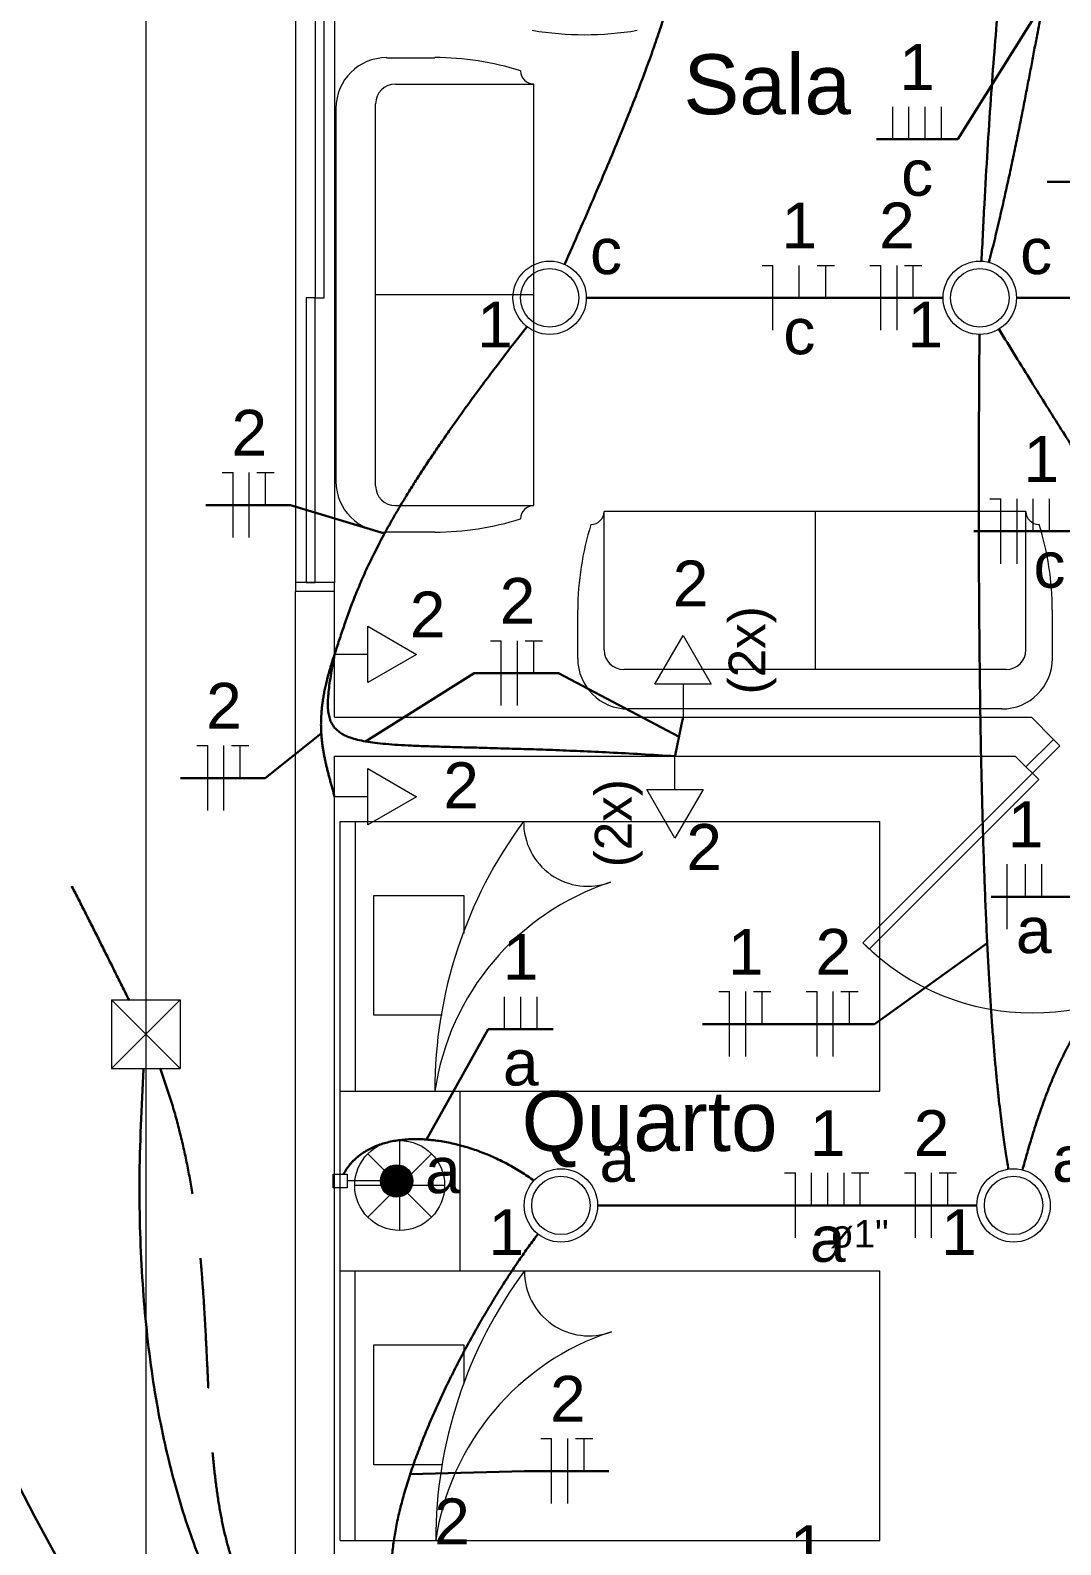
# Model space of a CAD drawing. Header units: inches. Extents: x 82 to 150, y -19 to 82.
# Drawn here: x 91.23 to 95.2, y 4.04 to 9.87 of the extents above; entities that cross this region are included whole.
import ezdxf
from ezdxf.enums import TextEntityAlignment as Align

# ---------------------------------------------------------------- set-up
doc = ezdxf.new("R2010")
doc.units = ezdxf.units.IN
doc.header["$MEASUREMENT"] = 0
doc.linetypes.add('Dashed', pattern=[0.75, 0.5, -0.25])
doc.linetypes.add('HIDDEN', pattern=[0.375, 0.25, -0.125])
for name, color, linetype, lineweight in [('BASE', 7, 'Continuous', 5), ('EL-Condutos', 8, 'Continuous', 30), ('EL-Fios', 1, 'Continuous', 20), ('EL-Textos fios', 7, 'Continuous', 30), ('MOVEIS', 253, 'Continuous', 20), ('P-SIMBOL', 5, 'Continuous', 20), ('TEXTO', 7, 'Continuous', 20)]:
    doc.layers.add(name, color=color, linetype=linetype, lineweight=lineweight)
doc.styles.add('Arial', font='arial.ttf')

msp = doc.modelspace()

# ---------------------------------------------------------------- hatches: boundary and pattern name
at = {"layer": 'P-SIMBOL', "linetype": 'Continuous'}
for points in [[(92.6438, 5.4987), (92.6438, 5.4362), (92.5813, 5.4362), (92.5818, 5.4459), (92.5873, 5.4629), (92.5932, 5.4734), (92.6003, 5.4814), (92.6107, 5.4894), (92.6237, 5.4955), (92.6368, 5.4984), (92.6438, 5.4982)], [(92.6438, 5.4987), (92.6438, 5.4362), (92.7063, 5.4362), (92.7058, 5.4459), (92.7003, 5.4629), (92.6943, 5.4734), (92.6873, 5.4814), (92.6768, 5.4894), (92.6638, 5.4955), (92.6508, 5.4984), (92.6438, 5.4982)], [(92.6438, 5.3737), (92.6438, 5.4362), (92.5813, 5.4362), (92.5818, 5.4266), (92.5873, 5.4096), (92.5932, 5.3991), (92.6003, 5.3911), (92.6107, 5.3831), (92.6237, 5.377), (92.6368, 5.3741), (92.6438, 5.3743)], [(92.6438, 5.3737), (92.6438, 5.4362), (92.7063, 5.4362), (92.7058, 5.4266), (92.7003, 5.4096), (92.6943, 5.3991), (92.6873, 5.3911), (92.6768, 5.3831), (92.6638, 5.377), (92.6508, 5.3741), (92.6438, 5.3743)]]:
    msp.add_hatch(color=256, dxfattribs=at).paths.add_polyline_path(points)

# ---------------------------------------------------------------- linework, layer by layer
at = {"layer": 'BASE'}
for p, q in [((91.6782, 18.2517), (91.6782, 1.4872)), ((92.2547, 3.4602), (92.2547, 7.7062)), ((92.4047, 7.7062), (92.2547, 7.7062)), ((92.4047, 7.2217), (92.4047, 7.7062)), ((92.4047, 7.2217), (95.0877, 7.2217)), ((95.1722, 7.1367), (95.0877, 7.2217)), ((95.0662, 7.0307), (95.1722, 7.1367)), ((92.4047, 7.0717), (95.0252, 7.0717)), ((92.4047, 3.6102), (92.4047, 7.0717)), ((95.0662, 7.0307), (95.0252, 7.0717))]:
    msp.add_line(p, q, dxfattribs=at)
at = {"layer": 'BASE', "linetype": 'Continuous'}
for p, q in [((92.2547, 9.9327), (92.2547, 7.7407)), ((92.4047, 9.9327), (92.4047, 7.7407))]:
    msp.add_line(p, q, dxfattribs=at)
for points in [[(92.3297, 9.9327), (92.3297, 8.8367), (92.3647, 8.8367), (92.3647, 9.9327), (92.3297, 9.9327), (92.3297, 9.9327)], [(92.2952, 8.8367), (92.2952, 7.7407), (92.3297, 7.7407), (92.3297, 8.8367), (92.2952, 8.8367), (92.2952, 8.8367)], [(95.0907, 7.0062), (95.1152, 6.9817), (94.4622, 6.3292), (94.4382, 6.3537), (95.0907, 7.0062), (95.0907, 7.0062)]]:
    msp.add_lwpolyline(points, close=True, dxfattribs=at)
for points in [[(92.4047, 7.7062), (92.4047, 7.7407), (92.2547, 7.7407), (92.2547, 7.7062)], [(95.1722, 7.1367), (95.1967, 7.1122), (95.0907, 7.0062), (95.0662, 7.0307)]]:
    msp.add_lwpolyline(points, dxfattribs=at)
msp.add_arc((95.0907, 7.0062), 0.923, 225, 315, dxfattribs=at)
at = {"layer": 'EL-Condutos', "linetype": 'HIDDEN', "ltscale": 10}
for points in [[(91.846, 14.7698), (91.6372, 14.61), (91.4391, 14.4454), (91.2512, 14.2765), (91.0733, 14.1038), (90.9052, 13.9278), (90.7464, 13.7487), (90.5968, 13.5672), (90.456, 13.3837), (90.3237, 13.1985), (90.1996, 13.0121), (90.0835, 12.8251), (89.9751, 12.6377), (89.8739, 12.4505), (89.7799, 12.2638), (89.6925, 12.0783), (89.6117, 11.8942), (89.537, 11.712), (89.4682, 11.5322), (89.405, 11.3552), (89.3471, 11.1814), (89.2941, 11.0113), (89.2459, 10.8454), (89.202, 10.684), (89.1623, 10.5277), (89.1263, 10.3768), (89.0939, 10.2318), (89.0647, 10.0931), (89.0385, 9.9613), (89.0148, 9.8366), (88.9936, 9.7197)], [(89.0669, 9.48), (89.2183, 9.3455), (89.3627, 9.2139), (89.5003, 9.0851), (89.6315, 8.9588), (89.7564, 8.8351), (89.8754, 8.7136), (89.9887, 8.5944), (90.0965, 8.4772), (90.1991, 8.3619), (90.2968, 8.2484), (90.3898, 8.1365), (90.4784, 8.0261), (90.5628, 7.917), (90.6433, 7.8091), (90.7202, 7.7023), (90.7938, 7.5965), (90.8642, 7.4914), (90.9317, 7.3869), (90.9966, 7.283), (91.0592, 7.1794), (91.1198, 7.076), (91.1784, 6.9728), (91.2356, 6.8694), (91.2914, 6.7659), (91.3461, 6.662), (91.4001, 6.5576), (91.4535, 6.4526), (91.5067, 6.3468), (91.5599, 6.2401), (91.6133, 6.1324)], [(91.6685, 5.8665), (91.6537, 5.4338), (91.666, 5.0398), (91.7039, 4.6829), (91.766, 4.3615), (91.8508, 4.0739), (91.9569, 3.8184), (92.0828, 3.5934), (92.227, 3.3972), (92.3882, 3.2282), (92.5648, 3.0847), (92.7554, 2.965), (92.9586, 2.8675), (93.1729, 2.7905), (93.3967, 2.7324), (93.6288, 2.6915), (93.8676, 2.6661), (94.1116, 2.6546), (94.3595, 2.6553), (94.6097, 2.6666), (94.8608, 2.6867), (95.1114, 2.7142), (95.36, 2.7472), (95.6051, 2.7841), (95.8453, 2.8233), (96.0791, 2.863), (96.3051, 2.9018), (96.5219, 2.9378), (96.7279, 2.9694), (96.9217, 2.995), (97.1018, 3.0129)]]:
    msp.add_spline(points, degree=3, dxfattribs=at)
at = {"layer": 'EL-Condutos', "linetype": 'Continuous'}
for points in [[(94.8948, 8.9758), (94.9061, 9.1979), (94.9181, 9.4065), (94.9309, 9.6018), (94.9446, 9.7845), (94.959, 9.955), (94.9744, 10.1138), (94.9905, 10.2614), (95.0076, 10.3982), (95.0255, 10.5247), (95.0444, 10.6414), (95.0642, 10.7488), (95.085, 10.8474), (95.1068, 10.9376), (95.1295, 11.0199), (95.1533, 11.0948), (95.1781, 11.1628), (95.204, 11.2243), (95.231, 11.2798), (95.259, 11.3299), (95.2882, 11.3749), (95.3185, 11.4154), (95.3499, 11.4518), (95.3825, 11.4847), (95.4164, 11.5145), (95.4514, 11.5416), (95.4876, 11.5666), (95.5251, 11.5899), (95.5639, 11.6121), (95.604, 11.6335), (95.6454, 11.6547)], [(94.2875, 11.0203), (94.336, 10.9452), (94.3992, 10.8629), (94.4759, 10.7731), (94.5649, 10.6751), (94.6651, 10.5687), (94.7753, 10.4533), (94.8943, 10.3286), (95.021, 10.194), (95.1541, 10.0492), (95.2926, 9.8937), (95.4352, 9.727), (95.5807, 9.5488), (95.7281, 9.3586), (95.876, 9.1559), (96.0235, 8.9404), (96.1692, 8.7115), (96.312, 8.4688), (96.4507, 8.212), (96.5842, 7.9404), (96.7113, 7.6538), (96.8308, 7.3517), (96.9416, 7.0336), (97.0425, 6.6992), (97.1322, 6.3478), (97.2097, 5.9792), (97.2738, 5.5929), (97.3232, 5.1884), (97.3569, 4.7653), (97.3736, 4.3232), (97.3722, 3.8616)], [(93.2899, 8.9652), (93.3475, 9.0957), (93.4008, 9.2184), (93.45, 9.3336), (93.495, 9.4415), (93.536, 9.5423), (93.5729, 9.6363), (93.6058, 9.7236), (93.6349, 9.8046), (93.66, 9.8795), (93.6813, 9.9484), (93.6989, 10.0117), (93.7128, 10.0696), (93.7229, 10.1223), (93.7295, 10.1701), (93.7326, 10.2131), (93.7321, 10.2517), (93.7282, 10.286), (93.7208, 10.3163), (93.7102, 10.3428), (93.6962, 10.3658), (93.679, 10.3855), (93.6587, 10.4022), (93.6352, 10.416), (93.6086, 10.4272), (93.579, 10.436), (93.5464, 10.4428), (93.5109, 10.4476), (93.4726, 10.4508), (93.4314, 10.4526), (93.3875, 10.4532)], [(95.3194, 10.4522), (95.3022, 10.438), (95.286, 10.4214), (95.2709, 10.4024), (95.2567, 10.381), (95.2433, 10.3572), (95.2306, 10.3309), (95.2186, 10.3022), (95.2072, 10.2712), (95.1962, 10.2376), (95.1857, 10.2017), (95.1754, 10.1634), (95.1654, 10.1226), (95.1555, 10.0794), (95.1457, 10.0338), (95.1358, 9.9857), (95.1258, 9.9352), (95.1155, 9.8823), (95.105, 9.827), (95.0941, 9.7692), (95.0827, 9.7089), (95.0707, 9.6463), (95.0581, 9.5812), (95.0448, 9.5136), (95.0306, 9.4436), (95.0156, 9.3712), (94.9995, 9.2963), (94.9824, 9.219), (94.964, 9.1392), (94.9445, 9.057), (94.9235, 8.9723)], [(94.748, 8.837), (94.6852, 8.837), (94.6259, 8.837), (94.5699, 8.837), (94.5169, 8.837), (94.4666, 8.837), (94.4189, 8.837), (94.3734, 8.837), (94.3299, 8.837), (94.2881, 8.837), (94.2479, 8.837), (94.2089, 8.837), (94.171, 8.837), (94.1337, 8.837), (94.097, 8.837), (94.0605, 8.837), (94.0241, 8.837), (93.9874, 8.837), (93.9501, 8.837), (93.9122, 8.837), (93.8732, 8.837), (93.8329, 8.837), (93.7912, 8.837), (93.7477, 8.837), (93.7022, 8.837), (93.6545, 8.837), (93.6042, 8.837), (93.5512, 8.837), (93.4951, 8.837), (93.4359, 8.837), (93.3731, 8.837)], [(95.0289, 8.837), (95.0917, 8.837), (95.151, 8.837), (95.207, 8.837), (95.26, 8.837), (95.3103, 8.837), (95.358, 8.837), (95.4035, 8.837), (95.447, 8.837), (95.4888, 8.837), (95.529, 8.837), (95.568, 8.837), (95.6059, 8.837), (95.6432, 8.837), (95.6799, 8.837), (95.7164, 8.837), (95.7528, 8.837), (95.7895, 8.837), (95.8268, 8.837), (95.8647, 8.837), (95.9037, 8.837), (95.944, 8.837), (95.9857, 8.837), (96.0292, 8.837), (96.0747, 8.837), (96.1224, 8.837), (96.1727, 8.837), (96.2257, 8.837), (96.2818, 8.837), (96.341, 8.837), (96.4038, 8.837)], [(93.1447, 8.7257), (93.0889, 8.6539), (93.0364, 8.5851), (92.9869, 8.5194), (92.9404, 8.4565), (92.8968, 8.3963), (92.8559, 8.3388), (92.8177, 8.2838), (92.782, 8.2313), (92.7486, 8.181), (92.7176, 8.133), (92.6888, 8.087), (92.662, 8.043), (92.6372, 8.0009), (92.6142, 7.9606), (92.593, 7.9219), (92.5733, 7.8847), (92.5552, 7.849), (92.5385, 7.8146), (92.523, 7.7813), (92.5087, 7.7492), (92.4955, 7.7181), (92.4831, 7.6878), (92.4716, 7.6583), (92.4609, 7.6295), (92.4507, 7.6012), (92.441, 7.5733), (92.4316, 7.5458), (92.4225, 7.5184), (92.4136, 7.4912), (92.4047, 7.464)], [(94.8872, 8.6968), (94.8857, 8.4669), (94.8849, 8.2485), (94.8846, 8.0414), (94.885, 7.8451), (94.8859, 7.6594), (94.8874, 7.4839), (94.8893, 7.3184), (94.8917, 7.1624), (94.8946, 7.0156), (94.8979, 6.8777), (94.9015, 6.7484), (94.9055, 6.6274), (94.9097, 6.5143), (94.9143, 6.4087), (94.9191, 6.3104), (94.9241, 6.2191), (94.9292, 6.1343), (94.9346, 6.0558), (94.94, 5.9832), (94.9455, 5.9163), (94.9511, 5.8546), (94.9567, 5.7978), (94.9623, 5.7456), (94.9678, 5.6978), (94.9733, 5.6539), (94.9786, 5.6136), (94.9838, 5.5766), (94.9888, 5.5425), (94.9937, 5.5111), (94.9982, 5.482)], [(94.963, 8.7148), (95.0262, 8.6123), (95.087, 8.514), (95.1457, 8.4201), (95.2023, 8.3302), (95.2568, 8.2443), (95.3094, 8.1623), (95.36, 8.0841), (95.4087, 8.0094), (95.4556, 7.9382), (95.5008, 7.8704), (95.5443, 7.8059), (95.5862, 7.7444), (95.6266, 7.6859), (95.6654, 7.6303), (95.7029, 7.5775), (95.7389, 7.5272), (95.7737, 7.4795), (95.8072, 7.4341), (95.8396, 7.3909), (95.8708, 7.3499), (95.901, 7.3108), (95.9302, 7.2737), (95.9585, 7.2382), (95.9859, 7.2044), (96.0125, 7.172), (96.0384, 7.1411), (96.0636, 7.1113), (96.0882, 7.0827), (96.1122, 7.0551), (96.1358, 7.0283)], [(92.4047, 7.464), (92.3963, 7.4385), (92.3888, 7.4139), (92.382, 7.3903), (92.376, 7.3675), (92.3707, 7.3455), (92.3662, 7.3243), (92.3624, 7.3038), (92.3592, 7.284), (92.3567, 7.2647), (92.3548, 7.2461), (92.3534, 7.2279), (92.3527, 7.2102), (92.3524, 7.1929), (92.3527, 7.176), (92.3535, 7.1594), (92.3547, 7.1431), (92.3563, 7.127), (92.3584, 7.1111), (92.3608, 7.0953), (92.3636, 7.0795), (92.3667, 7.0638), (92.3701, 7.0481), (92.3737, 7.0323), (92.3776, 7.0164), (92.3817, 7.0003), (92.3861, 6.984), (92.3905, 6.9675), (92.3952, 6.9506), (92.3999, 6.9334), (92.4047, 6.9157)], [(92.4047, 7.464), (92.3967, 7.4202), (92.3899, 7.3803), (92.3844, 7.3441), (92.3807, 7.3113), (92.3789, 7.2819), (92.3793, 7.2557), (92.3822, 7.2323), (92.3878, 7.2117), (92.3963, 7.1937), (92.408, 7.178), (92.4233, 7.1646), (92.4422, 7.1531), (92.4652, 7.1434), (92.4924, 7.1353), (92.5241, 7.1287), (92.5606, 7.1232), (92.6021, 7.1189), (92.6488, 7.1154), (92.7011, 7.1125), (92.7592, 7.1102), (92.8234, 7.1081), (92.8938, 7.1062), (92.9708, 7.1042), (93.0546, 7.1018), (93.1455, 7.0991), (93.2437, 7.0957), (93.3495, 7.0914), (93.4631, 7.0861), (93.5849, 7.0796), (93.715, 7.0717)], [(93.715, 7.0717), (93.7165, 7.079), (93.7179, 7.0858), (93.7192, 7.0921), (93.7204, 7.0981), (93.7216, 7.1037), (93.7227, 7.1089), (93.7237, 7.1139), (93.7247, 7.1186), (93.7256, 7.123), (93.7265, 7.1273), (93.7274, 7.1314), (93.7282, 7.1353), (93.729, 7.1392), (93.7298, 7.143), (93.7306, 7.1467), (93.7313, 7.1505), (93.7321, 7.1543), (93.7329, 7.1581), (93.7338, 7.1621), (93.7346, 7.1662), (93.7355, 7.1704), (93.7364, 7.1749), (93.7374, 7.1796), (93.7384, 7.1845), (93.7395, 7.1898), (93.7407, 7.1954), (93.7419, 7.2013), (93.7433, 7.2077), (93.7447, 7.2145), (93.7462, 7.2217)], [(95.0527, 5.4779), (95.0694, 5.5388), (95.0865, 5.5971), (95.1039, 5.6527), (95.1216, 5.7056), (95.1397, 5.756), (95.1582, 5.8039), (95.1771, 5.8492), (95.1965, 5.892), (95.2164, 5.9324), (95.2368, 5.9704), (95.2577, 6.0059), (95.2792, 6.0391), (95.3014, 6.07), (95.3241, 6.0986), (95.3475, 6.1249), (95.3717, 6.149), (95.3965, 6.1709), (95.4221, 6.1906), (95.4485, 6.2082), (95.4756, 6.2237), (95.5036, 6.2372), (95.5325, 6.2486), (95.5623, 6.2579), (95.593, 6.2653), (95.6246, 6.2708), (95.6572, 6.2744), (95.6909, 6.2761), (95.7256, 6.2759), (95.7613, 6.274), (95.7981, 6.2702)], [(92.4388, 5.4626), (92.4512, 5.4826), (92.4653, 5.5009), (92.4809, 5.5175), (92.498, 5.5325), (92.5165, 5.5458), (92.5363, 5.5575), (92.5573, 5.5676), (92.5794, 5.5762), (92.6025, 5.5833), (92.6266, 5.5889), (92.6516, 5.593), (92.6773, 5.5957), (92.7037, 5.597), (92.7307, 5.597), (92.7582, 5.5957), (92.7862, 5.593), (92.8144, 5.5891), (92.8429, 5.5839), (92.8716, 5.5776), (92.9003, 5.57), (92.9291, 5.5614), (92.9577, 5.5516), (92.9861, 5.5407), (93.0142, 5.5288), (93.0419, 5.5159), (93.0692, 5.502), (93.096, 5.4872), (93.1221, 5.4714), (93.1475, 5.4547), (93.1721, 5.4372)], [(93.416, 5.342), (93.483, 5.342), (93.5462, 5.342), (93.606, 5.342), (93.6624, 5.342), (93.716, 5.342), (93.7668, 5.342), (93.8152, 5.342), (93.8614, 5.342), (93.9057, 5.342), (93.9485, 5.342), (93.9898, 5.342), (94.0301, 5.342), (94.0696, 5.342), (94.1085, 5.342), (94.1472, 5.342), (94.1859, 5.342), (94.2248, 5.342), (94.2643, 5.342), (94.3046, 5.342), (94.346, 5.342), (94.3887, 5.342), (94.433, 5.342), (94.4792, 5.342), (94.5276, 5.342), (94.5784, 5.342), (94.632, 5.342), (94.6884, 5.342), (94.7482, 5.342), (94.8114, 5.342), (94.8784, 5.342)], [(92.8275, 3.6102), (92.782, 3.6265), (92.7429, 3.6484), (92.7097, 3.6755), (92.6824, 3.7075), (92.6605, 3.7442), (92.644, 3.7851), (92.6324, 3.8299), (92.6257, 3.8785), (92.6235, 3.9303), (92.6255, 3.9852), (92.6316, 4.0428), (92.6415, 4.1028), (92.655, 4.1649), (92.6718, 4.2287), (92.6916, 4.294), (92.7142, 4.3604), (92.7394, 4.4276), (92.7669, 4.4953), (92.7965, 4.5633), (92.8279, 4.6311), (92.8609, 4.6984), (92.8952, 4.765), (92.9306, 4.8306), (92.9668, 4.8947), (93.0036, 4.9571), (93.0408, 5.0176), (93.0781, 5.0756), (93.1152, 5.1311), (93.1519, 5.1836), (93.1879, 5.2328)]]:
    msp.add_spline(points, degree=3, dxfattribs=at)
at = {"layer": 'EL-Condutos', "linetype": 'HIDDEN'}
msp.add_spline([(89.0667, 9.5673), (89.7588, 10.094), (91.693, 11.0075)], degree=3, dxfattribs=at)
at = {"layer": 'EL-Condutos', "linetype": 'HIDDEN', "ltscale": 10}
msp.add_open_spline([(93.3536, -1.0438), (93.2878, -0.3216), (93.1041, 0.9614), (91.8309, 3.1301), (90.3147, 5.6207), (90.0008, 8.2601), (89.1726, 9.2856), (89.0667, 9.4168)], degree=3, knots=[0.697624, 0.697624, 0.697624, 0.697624, 2.842054, 4.570175, 8.151764, 11.586124, 12.089756, 12.089756, 12.089756, 12.089756], dxfattribs=at)
at = {"layer": 'EL-Condutos', "linetype": 'Dashed'}
msp.add_spline([(91.7326, 5.8699), (91.7746, 5.7467), (91.809, 5.6234), (91.8367, 5.5002), (91.8587, 5.3775), (91.8756, 5.2555), (91.8885, 5.1346), (91.8983, 5.0151), (91.9057, 4.8973), (91.9118, 4.7814), (91.9173, 4.6678), (91.9231, 4.5568), (91.9302, 4.4487), (91.9395, 4.3438), (91.9517, 4.2424), (91.9678, 4.1447), (91.9886, 4.0512), (92.0151, 3.9621), (92.0482, 3.8776), (92.0886, 3.7982), (92.1373, 3.7241), (92.1952, 3.6557), (92.2632, 3.5931), (92.3421, 3.5368), (92.4328, 3.487), (92.5362, 3.444), (92.6532, 3.4081), (92.7846, 3.3797), (92.9314, 3.3591), (93.0944, 3.3464), (93.2746, 3.3422)], degree=3, dxfattribs=at)
at = {"layer": 'EL-Fios', "color": 5}
for p, q in [((94.5534, 9.4475), (94.5534, 9.5725)), ((94.6159, 9.4475), (94.6159, 9.5725)), ((94.6784, 9.4475), (94.6784, 9.5725)), ((94.7409, 9.4475), (94.7409, 9.5725)), ((94.0501, 8.962), (94.0918, 8.962)), ((94.0918, 8.712), (94.0918, 8.962)), ((94.1937, 8.837), (94.1937, 8.962)), ((94.2622, 8.962), (94.3288, 8.962)), ((94.2955, 8.837), (94.2955, 8.962)), ((94.4656, 8.962), (94.5073, 8.962)), ((94.5073, 8.712), (94.5073, 8.962)), ((94.5698, 8.712), (94.5698, 8.962)), ((94.599, 8.962), (94.6656, 8.962)), ((94.6323, 8.837), (94.6323, 8.962)), ((91.972, 8.164), (92.0137, 8.164)), ((92.0137, 7.914), (92.0137, 8.164)), ((92.0762, 7.914), (92.0762, 8.164)), ((92.1054, 8.164), (92.172, 8.164)), ((92.1387, 8.039), (92.1387, 8.164)), ((94.9277, 8.063), (94.9693, 8.063)), ((94.9693, 7.813), (94.9693, 8.063)), ((95.0318, 7.813), (95.0318, 8.063)), ((95.0943, 7.938), (95.0943, 8.063)), ((95.1568, 7.938), (95.1568, 8.063)), ((93.0046, 7.5165), (93.0463, 7.5165)), ((93.0046, 7.5165), (93.0463, 7.5165)), ((93.0463, 7.2665), (93.0463, 7.5165)), ((93.0463, 7.2665), (93.0463, 7.5165)), ((93.1088, 7.2665), (93.1088, 7.5165)), ((93.1088, 7.2665), (93.1088, 7.5165)), ((93.1379, 7.5165), (93.2046, 7.5165)), ((93.1379, 7.5165), (93.2046, 7.5165)), ((93.1713, 7.3915), (93.1713, 7.5165)), ((93.1713, 7.3915), (93.1713, 7.5165)), ((91.8746, 7.1124), (91.9162, 7.1124)), ((91.9162, 6.8624), (91.9162, 7.1124)), ((91.9787, 6.8624), (91.9787, 7.1124)), ((92.0079, 7.1124), (92.0746, 7.1124)), ((92.0412, 6.9874), (92.0412, 7.1124)), ((94.9943, 6.4057), (94.9943, 6.6557)), ((95.0649, 6.5307), (95.0649, 6.6557)), ((95.1274, 6.5307), (95.1274, 6.6557)), ((93.0589, 6.0208), (93.0589, 6.1458)), ((93.1214, 6.0208), (93.1214, 6.1458)), ((93.1839, 6.0208), (93.1839, 6.1458)), ((93.8836, 6.1651), (93.9252, 6.1651)), ((93.9252, 5.9151), (93.9252, 6.1651)), ((93.9877, 5.9151), (93.9877, 6.1651)), ((94.0169, 6.1651), (94.0836, 6.1651)), ((94.0502, 6.0401), (94.0502, 6.1651)), ((94.2204, 6.1651), (94.262, 6.1651)), ((94.262, 5.9151), (94.262, 6.1651)), ((94.3245, 5.9151), (94.3245, 6.1651)), ((94.3537, 6.1651), (94.4204, 6.1651)), ((94.387, 6.0401), (94.387, 6.1651)), ((94.1368, 5.467), (94.1785, 5.467)), ((94.1785, 5.217), (94.1785, 5.467)), ((94.241, 5.342), (94.241, 5.467)), ((94.3035, 5.342), (94.3035, 5.467)), ((94.366, 5.342), (94.366, 5.467)), ((94.3951, 5.467), (94.4618, 5.467)), ((94.4285, 5.342), (94.4285, 5.467)), ((94.5986, 5.467), (94.6403, 5.467)), ((94.6403, 5.217), (94.6403, 5.467)), ((94.7028, 5.217), (94.7028, 5.467)), ((94.7319, 5.467), (94.7986, 5.467)), ((94.7653, 5.342), (94.7653, 5.467)), ((93.1984, 4.4438), (93.2401, 4.4438)), ((93.2401, 4.1938), (93.2401, 4.4438)), ((93.3026, 4.1938), (93.3026, 4.4438)), ((93.3317, 4.4438), (93.3984, 4.4438)), ((93.3651, 4.3188), (93.3651, 4.4438))]:
    msp.add_line(p, q, dxfattribs=at)
at = {"layer": 'EL-Textos fios'}
for p, q in [((95.1334, 9.9736), (94.8034, 9.4475)), ((94.8034, 9.4475), (94.4909, 9.4475)), ((95.4733, 9.2838), (95.1483, 9.2838)), ((92.2345, 8.039), (91.9095, 8.039)), ((92.5973, 7.9299), (92.2345, 8.039)), ((95.7145, 7.938), (94.8652, 7.938)), ((92.5241, 7.1287), (92.9421, 7.3915)), ((92.9421, 7.3915), (93.2671, 7.3915)), ((93.2671, 7.3915), (92.9421, 7.3915)), ((93.7306, 7.1467), (93.2671, 7.3915)), ((92.3535, 7.1594), (92.1371, 6.9874)), ((92.1371, 6.9874), (91.8121, 6.9874)), ((95.5681, 6.5307), (94.9318, 6.5307)), ((94.917, 6.3523), (94.4829, 6.0401)), ((92.7582, 5.5957), (92.9964, 6.0208)), ((92.9964, 6.0208), (93.2464, 6.0208)), ((94.4829, 6.0401), (93.8211, 6.0401)), ((92.6959, 4.3071), (93.1359, 4.3188)), ((93.1359, 4.3188), (93.4609, 4.3188))]:
    msp.add_line(p, q, dxfattribs=at)
at = {"layer": 'MOVEIS'}
for p, q in [((92.6047, 9.7617), (92.7907, 9.7617)), ((92.6387, 9.6602), (93.1712, 9.6602)), ((93.1712, 8.0367), (93.1712, 9.6602)), ((92.4102, 8.1297), (92.4102, 9.5672)), ((92.5622, 8.1127), (92.5622, 9.5842)), ((93.1712, 8.8482), (92.5622, 8.8482)), ((92.6387, 8.0367), (93.1712, 8.0367)), ((93.4422, 7.4817), (93.4422, 8.0147)), ((95.0662, 8.0147), (93.4422, 8.0147)), ((94.2542, 8.0147), (94.2542, 7.4057)), ((95.0662, 7.4817), (95.0662, 8.0147)), ((92.6047, 7.9352), (92.7907, 7.9352)), ((93.3407, 7.4482), (93.3407, 7.6342)), ((95.1677, 7.4482), (95.1677, 7.6342)), ((94.9902, 7.4057), (93.5182, 7.4057)), ((94.9732, 7.2537), (93.5352, 7.2537)), ((92.4262, 6.8207), (94.5032, 6.8207)), ((92.4262, 4.0517), (92.4262, 6.8207)), ((92.4842, 6.8207), (92.4842, 5.7822)), ((94.5032, 5.7822), (94.5032, 6.8207)), ((92.4262, 5.7822), (94.5032, 5.7822)), ((92.8877, 5.0902), (92.8877, 5.7822)), ((92.7772, 5.2962), (92.5327, 5.5407)), ((92.7772, 5.5407), (92.5327, 5.2962)), ((92.6552, 5.5917), (92.6552, 5.2452)), ((92.8282, 5.4187), (92.4822, 5.4187)), ((92.4262, 5.0902), (94.5032, 5.0902)), ((92.4842, 4.0517), (92.4842, 5.0902)), ((94.5032, 4.0517), (94.5032, 5.0902)), ((92.4262, 4.0517), (94.5032, 4.0517))]:
    msp.add_line(p, q, dxfattribs=at)
for points in [[(92.5562, 6.0742), (92.5562, 6.5357), (92.9022, 6.5357), (92.9022, 6.3892)], [(92.8182, 6.0742), (92.5562, 6.0742)], [(92.5562, 4.3432), (92.5562, 4.8047), (92.9022, 4.8047), (92.9022, 4.6587)], [(92.8182, 4.3432), (92.5562, 4.3432)]]:
    msp.add_lwpolyline(points, dxfattribs=at)
msp.add_circle((92.6552, 5.4187), 0.1731, dxfattribs=at)
for centre, radius, start, end in [((93.3677, 11.0587), 1.2086, 260.383, 279.617), ((92.6047, 9.5672), 0.1946, 90, 180), ((92.7872, 8.6427), 1.1194, 72.6816, 89.8278), ((93.1712, 9.7112), 0.0507, 180, 269.997), ((92.6387, 9.5842), 0.0761, 90, 180), ((92.6047, 8.1297), 0.1946, 180, 270), ((92.6387, 8.1127), 0.0761, 180, 270), ((93.1712, 7.9857), 0.0507, 90.003, 180), ((93.3917, 8.0147), 0.0507, 270, 359.997), ((95.1167, 8.0147), 0.0507, 180.003, 270), ((92.7872, 9.0542), 1.1194, 270.172, 287.318), ((94.4602, 7.6307), 1.1194, 162.682, 179.828), ((94.0482, 7.6307), 1.1194, 0.17226, 17.3183), ((93.5182, 7.4817), 0.0761, 180, 270), ((94.9902, 7.4817), 0.0761, 270, 0), ((93.5352, 7.4482), 0.1946, 180, 270), ((94.9732, 7.4482), 0.1946, 270, 0), ((94.5332, 5.7842), 1.7428, 143.498, 180.057), ((93.3797, 6.8182), 0.2474, 179.37, 290.574), ((93.7782, 5.6382), 0.9978, 108.169, 171.7), ((94.5367, 4.0532), 1.7428, 143.498, 180.057), ((93.3832, 5.0872), 0.2474, 179.37, 290.574), ((93.7812, 3.9077), 0.9978, 108.169, 171.7)]:
    msp.add_arc(centre, radius, start, end, dxfattribs=at)
at = {"layer": 'P-SIMBOL'}
for p, q in [((92.5327, 7.5722), (92.7202, 7.464)), ((92.5327, 7.3557), (92.5327, 7.5722)), ((93.638, 7.3497), (93.7462, 7.5372)), ((93.7462, 7.5372), (93.8545, 7.3497)), ((92.5327, 7.464), (92.4047, 7.464)), ((92.7202, 7.464), (92.5327, 7.3557)), ((93.8545, 7.3497), (93.638, 7.3497)), ((93.7462, 7.3497), (93.7462, 7.2217)), ((93.715, 6.9437), (93.715, 7.0717)), ((92.5327, 7.0239), (92.7202, 6.9157)), ((92.5327, 6.8074), (92.5327, 7.0239)), ((93.6067, 6.9437), (93.8232, 6.9437)), ((93.715, 6.7562), (93.6067, 6.9437)), ((93.8232, 6.9437), (93.715, 6.7562)), ((92.5327, 6.9157), (92.4047, 6.9157)), ((92.7202, 6.9157), (92.5327, 6.8074)), ((91.5457, 6.1338), (91.8107, 6.1338)), ((91.5457, 6.1338), (91.5457, 5.8688)), ((91.5457, 6.1338), (91.8107, 5.8688)), ((91.8107, 6.1338), (91.5457, 5.8688)), ((91.8107, 6.1338), (91.8107, 5.8688)), ((91.5457, 5.8688), (91.8107, 5.8688)), ((92.6438, 5.4987), (92.6438, 5.3737)), ((92.3997, 5.4097), (92.3997, 5.4627)), ((92.3997, 5.4627), (92.4527, 5.4627)), ((92.4527, 5.4627), (92.4527, 5.4097)), ((92.5813, 5.4362), (92.4527, 5.4362)), ((92.4527, 5.4097), (92.3997, 5.4097))]:
    msp.add_line(p, q, dxfattribs=at)
for centre, radius in [((93.2326, 8.837), 0.1412), ((93.2326, 8.837), 0.1125), ((94.8885, 8.837), 0.1412), ((94.8885, 8.837), 0.1125), ((92.6438, 5.4362), 0.0625), ((93.276, 5.342), 0.1412), ((95.0185, 5.342), 0.1412), ((93.276, 5.342), 0.1125), ((95.0185, 5.342), 0.1125)]:
    msp.add_circle(centre, radius, dxfattribs=at)

# ---------------------------------------------------------------- texts
at = {"layer": 'EL-Textos fios', "insert": (94.2262, 3.934), "char_height": 0.1765, "width": 0.266226, "attachment_point": 8, "line_spacing_factor": 0.798, "style": 'Arial'}
msp.add_mtext('1', dxfattribs=at)
at = {"layer": 'TEXTO', "style": 'Arial'}
for s, height, p in [('1', 0.1765, (94.6472, 9.5847)), ('Sala', 0.23076, (94.0702, 9.4747)), ('c', 0.1765, (94.6472, 9.1772)), ('1', 0.1765, (94.1937, 8.9742)), ('2', 0.1765, (94.5697, 8.9742)), ('c', 0.1765, (93.4497, 8.8752)), ('c', 0.1765, (95.1052, 8.8752)), ('1', 0.1765, (93.0222, 8.5927)), ('1', 0.1765, (94.6782, 8.5927)), ('c', 0.1765, (94.1937, 8.5667)), ('2', 0.1765, (92.0762, 8.1762)), ('1', 0.1765, (95.1257, 8.0752)), ('2', 0.1765, (93.7752, 7.5957)), ('c', 0.1765, (95.1567, 7.6677)), ('2', 0.1765, (93.1087, 7.5287)), ('2', 0.1765, (93.1087, 7.5287)), ('2', 0.1765, (92.7627, 7.4762)), ('2', 0.1765, (91.9787, 7.1247)), ('2', 0.1765, (92.8917, 6.8187)), ('1', 0.1765, (95.0647, 6.6682)), ('2', 0.1765, (93.8272, 6.5812)), ('a', 0.1765, (95.0962, 6.2607)), ('1', 0.1765, (93.1212, 6.1582)), ('1', 0.1765, (93.9877, 6.1772)), ('2', 0.1765, (94.3247, 6.1772)), ('a', 0.1765, (93.1212, 5.7507)), ('Quarto', 0.23076, (93.6172, 5.4822)), ('1', 0.1765, (94.3032, 5.4792)), ('2', 0.1765, (94.7027, 5.4792)), ('a', 0.1765, (93.4927, 5.3802)), ('a', 0.1765, (95.2352, 5.3802)), ('1', 0.1765, (93.0657, 5.0977)), ('1', 0.1765, (94.8082, 5.0977)), ('a', 0.1765, (94.3032, 5.0717)), ('ø1"', 0.1059, (94.4252, 5.1482)), ('2', 0.1765, (93.3027, 4.4562)), ('2', 0.1765, (92.8567, 3.9842))]:
    msp.add_text(s, height=height, dxfattribs=at).set_placement(p, align=Align.BOTTOM_CENTER)
msp.add_text('(2x)', height=0.1412, rotation=90, dxfattribs=at).set_placement((94.1052, 7.3097), align=Align.BOTTOM_LEFT)
msp.add_text('(2x)', height=0.1412, rotation=90, dxfattribs=at).set_placement((93.5902, 6.9837), align=Align.BOTTOM_RIGHT)
msp.add_text('a', height=0.1765, dxfattribs=at).set_placement((92.7527, 5.3362), align=Align.BOTTOM_LEFT)

doc.saveas('drawing.dxf')
